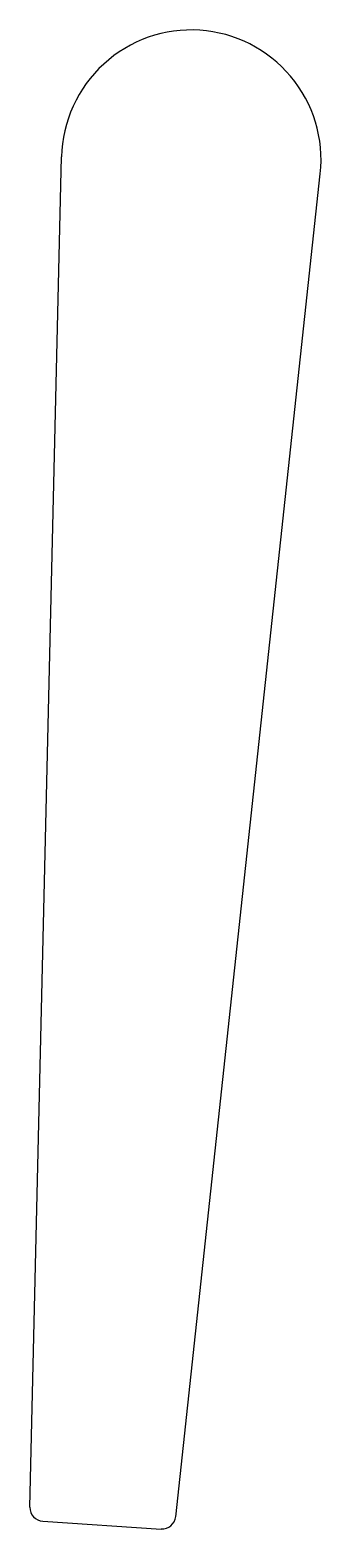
# Model space of a CAD drawing. Extents: x 3.8 to 10.1, y 81.7 to 114.2.
import ezdxf

# ---------------------------------------------------------------- set-up
doc = ezdxf.new("R2010")
doc.units = 0
doc.layers.add('default', color=7, linetype='CONTINUOUS')
doc.layers.add('layer1', color=7, linetype='CONTINUOUS')

msp = doc.modelspace()

# ---------------------------------------------------------------- linework, layer by layer
at = {"layer": 'default'}
msp.add_line((4.077, 81.879), (6.646, 81.71), dxfattribs=at)
at = {"layer": 'layer1'}
for p, q in [((3.796, 82.185), (4.484, 111.487)), ((6.964, 81.977), (10.107, 111.119))]:
    msp.add_line(p, q, dxfattribs=at)
for centre, radius, start, end in [((7.303, 111.421), 2.82, 86.25, 178.656), ((7.303, 111.421), 2.82, 353.844, 86.25), ((4.096, 82.178), 0.3, 178.656, 266.25), ((6.665, 82.01), 0.3, 266.25, 353.844)]:
    msp.add_arc(centre, radius, start, end, dxfattribs=at)

doc.saveas('drawing.dxf')
